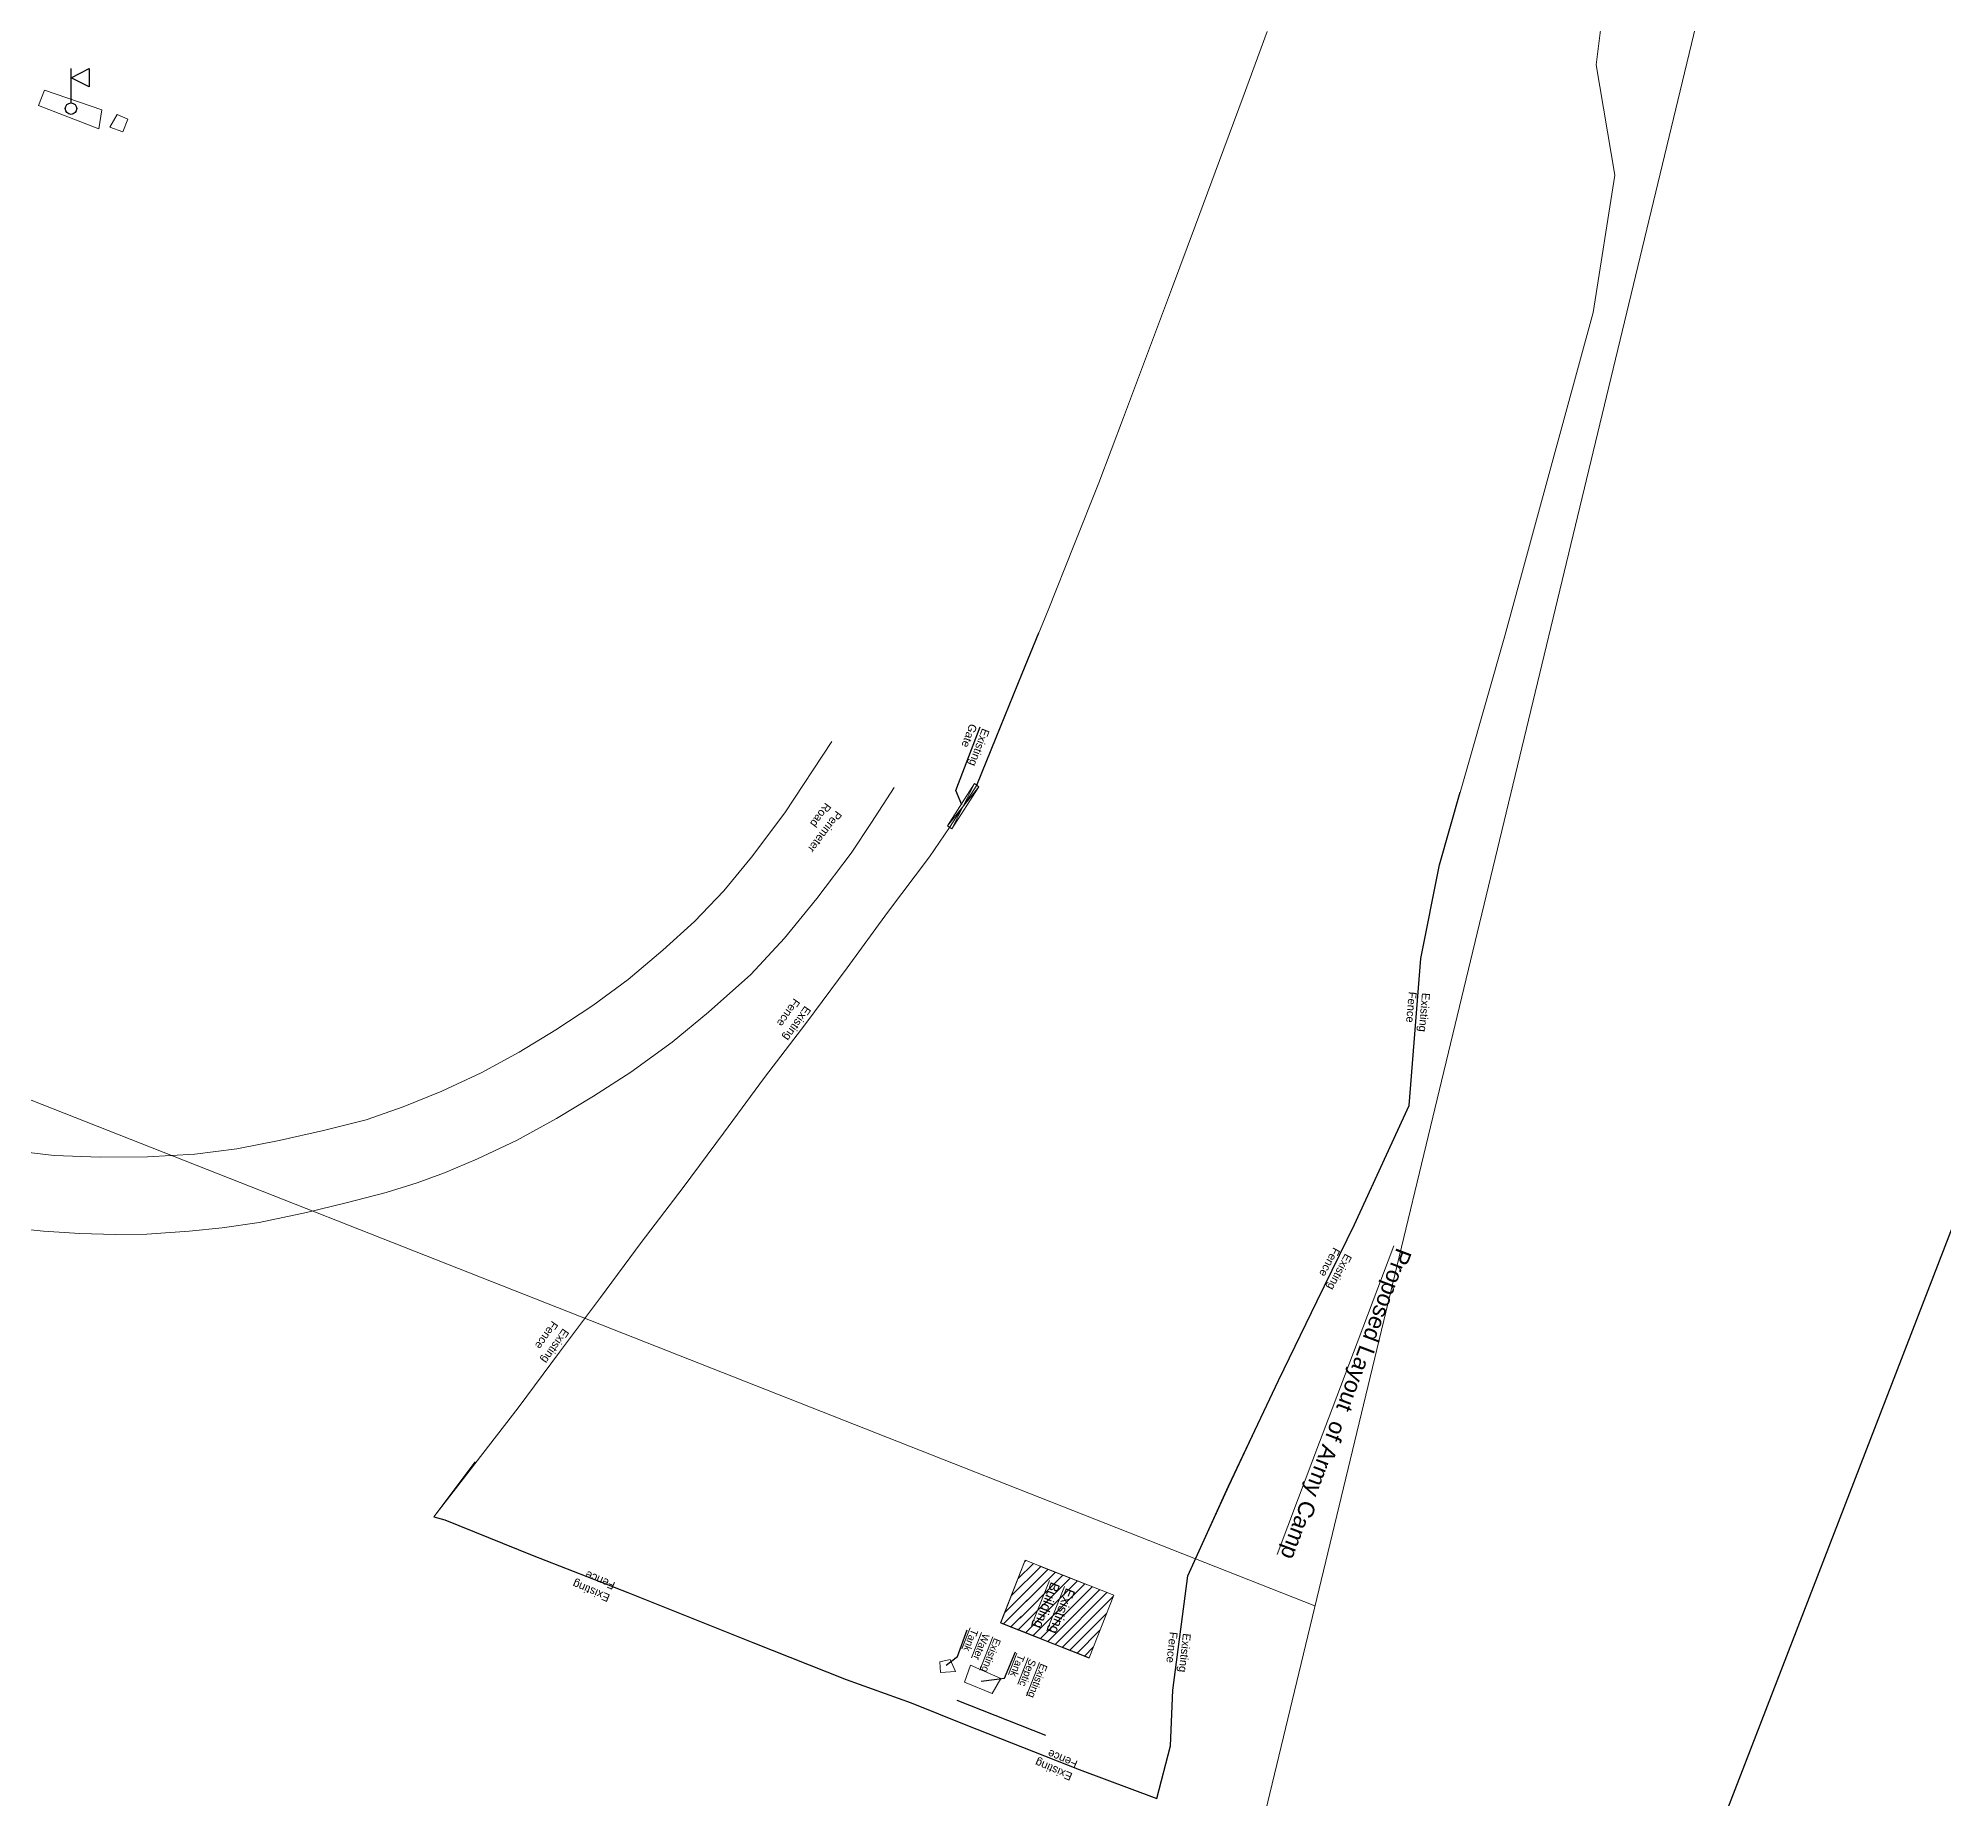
# Model space of a CAD drawing. Header units: metres. Extents: x 625987 to 635197, y 3048449 to 3066446.
# Drawn here: x 633526.2 to 633693, y 3062928.9 to 3063082.9 of the extents above; entities that cross this region are included whole.
import ezdxf

# ---------------------------------------------------------------- set-up
doc = ezdxf.new("R2010")
doc.units = ezdxf.units.M
for name, color, linetype in [('BUILDING', 10, 'Continuous'), ('Drain', 5, 'Continuous'), ('FENCE', 35, 'Continuous'), ('LIGHT', 5, 'Continuous'), ('PERIMETER_ROAD', 4, 'Continuous'), ('SLAB', 251, 'Continuous'), ('Triangle', 11, 'Continuous'), ('Truss', 221, 'Continuous')]:
    doc.layers.add(name, color=color, linetype=linetype)
doc.layers.add('C-CLER-AERO', color=253, linetype='Continuous', lineweight=5)
doc.layers.add('Gate', color=240, linetype='Continuous', lineweight=15)
doc.styles.add('1 100', font='arial.ttf', dxfattribs={"height": 0.2})
doc.styles.add('ADPI R', font='swiss.ttf')
doc.styles.get("Standard").update_dxf_attribs({"font": 'arial.ttf'})
doc.linetypes.add('OLS', pattern='A,4,-2,4,-2,["OLS",ADPI R,S=1.2,R=0,X=-1.7,Y=-0.5],-2,4,-2,4,-2', length=26)
doc.dimstyles.get("Standard").update_dxf_attribs({"dimtxt": 0.18, "dimasz": 0.18, "dimexe": 0.18, "dimexo": 0.0625, "dimgap": 0.09, "dimtad": 0, "dimtih": 1, "dimtoh": 1, "dimdec": 4, "dimzin": 0, "dimdsep": 46, "dimtxsty": 'Standard', "dimcen": 0.09, "dimadec": 0, "dimazin": 0, "dimtfac": 1, "dimtdec": 4, "dimtofl": 0, "dimtmove": 0, "dimatfit": 3, "dimfxl": 1, "dimtolj": 1, "dimtzin": 0, "dimarcsym": 0})
pattern_1 = [(45.000000025, (0.0002, 0.00044), (-0.44901280625, 0.44901280586), [])]

# ---------------------------------------------------------------- blocks, each defined once
blk = doc.blocks.new('gc019')
for p, q in [((0, 0.5), (0, 3.5)), ((0, 2.7), (1.6, 3.5)), ((1.6, 3.5), (1.6, 1.9)), ((1.6, 1.9), (0, 2.7))]:
    blk.add_line(p, q)
blk.add_circle((0, 0), 0.5)

msp = doc.modelspace()

# ---------------------------------------------------------------- linework, layer by layer
msp.add_line((633606.58, 3062937.51, -130.99), (633614.32, 3062934.44, -130.98))
at = {"layer": 'BUILDING', "color": 7, "lineweight": 18}
for p, q in [((633608.51, 3063017.41, 1309.75), (633605.75, 3063013.99, 1309.77)), ((633608.51, 3063017.41, 1309.75), (633605.75, 3063013.99, 1309.77)), ((633606.14, 3063013.71, 1309.77), (633608.12, 3063017.69, 1309.75)), ((633606.14, 3063013.71, 1309.77), (633608.12, 3063017.69, 1309.75)), ((633608.51, 3063017.41, 1309.75), (633608.12, 3063017.69, 1309.75)), ((633608.51, 3063017.41, 1309.75), (633608.12, 3063017.69, 1309.75)), ((633606.14, 3063013.71, 1309.77), (633605.75, 3063013.99, 1309.77)), ((633606.14, 3063013.71, 1309.77), (633605.75, 3063013.99, 1309.77))]:
    msp.add_line(p, q, dxfattribs=at)
for points in [[(633610.4, 3062944.27, 1309.48), (633618.14, 3062941.2, 1309.49), (633620.3, 3062946.67, 1309.54), (633612.56, 3062949.74, 1309.54)], [(633610.41, 3062944.27, 1309.48), (633618.15, 3062941.2, 1309.49), (633620.3, 3062946.67, 1309.54), (633612.56, 3062949.74, 1309.54)]]:
    msp.add_polyline3d(points, close=True, dxfattribs=at)
msp.add_polyline3d([(633606.46, 3062940, 1309.4), (633605.98, 3062941.06, 1309.47), (633605.08, 3062940.85, 1309.44), (633605.15, 3062939.91, 1309.44), (633606.46, 3062940, 1309.4)], dxfattribs=at)
msp.add_polyline3d([(633606.46, 3062940, 1309.4), (633605.98, 3062941.06, 1309.47), (633605.08, 3062940.85, 1309.44), (633605.15, 3062939.91, 1309.44), (633606.46, 3062940, 1309.4)], dxfattribs=at)
msp.add_polyline3d([(633606.46, 3062940, 1309.4), (633605.98, 3062941.06, 1309.47), (633605.08, 3062940.85, 1309.44), (633605.15, 3062939.91, 1309.44), (633606.46, 3062940, 1309.4)], dxfattribs=at)
at = {"layer": 'Drain', "color": 9}
msp.add_lwpolyline([(633808.81, 3063276.62), (633462.54, 3063410.5), (633273.21, 3062920.83), (633619.48, 3062786.94)], close=True, dxfattribs=at)
at = {"layer": 'FENCE', "color": 7, "lineweight": 18}
for points in [[(633560.81, 3062953.53, 1309.41), (633561.76, 3062953.27, 1309.47), (633569.41, 3062950.19, 1309.52), (633577.77, 3062946.91, 1309.53), (633588.73, 3062942.53, 1309.4), (633596.9, 3062939.3, 1309.32), (633602.59, 3062937.27, 1309.32), (633607.36, 3062935.33, 1309.58), (633617.28, 3062931.43, 1309.43), (633624.08, 3062928.89, 1309.21), (633625.27, 3062933.5, 1308.77), (633625.48, 3062938.36, 1309.21), (633626.79, 3062948.39, 1309.59), (633630.36, 3062956.22, 1309.58), (633634.72, 3062965.45, 1309.57), (633638.11, 3062972.42, 1309.57), (633641.36, 3062979.12, 1309.7), (633646.16, 3062989.51, 1309.86), (633647.18, 3063002.39, 1310), (633647.18, 3063002.39, 1310), (633648.81, 3063010.58, 1310.05), (633651.33, 3063019.35, 1310.14), (633654.54, 3063030.6, 1310.3), (633657.21, 3063040.43, 1310.18), (633662.25, 3063058.89, 1310.27), (633664.15, 3063070.91, 1310.32), (633662.52, 3063080.57, 1310.41), (633663.79, 3063090.85, 1309.8)], [(633608.32, 3063017.55, 1309.75), (633610, 3063021.71, 1309.6), (633612.28, 3063027.32, 1309.66), (633614.57, 3063032.86, 1309.67), (633616.81, 3063038.5, 1309.7), (633619.01, 3063043.98, 1309.54), (633621.16, 3063049.7, 1309.64), (633625.37, 3063060.9, 1309.64), (633627.46, 3063066.52, 1309.72), (633629.56, 3063072.19, 1309.85), (633631.63, 3063077.77, 1309.98), (633633.74, 3063083.48, 1310.13)], [(633564.42, 3062958.34, 1309.08), (633564.42, 3062958.34, 1309.08), (633560.81, 3062953.53, 1309.41), (633568.18, 3062963.08, 1308.91), (633571.79, 3062967.93, 1309.01), (633575.4, 3062972.72, 1308.96), (633578.95, 3062977.54, 1309.11), (633582.61, 3062982.35, 1309.14), (633586.16, 3062987.11, 1309.22), (633589.74, 3062991.96, 1309.35), (633593.36, 3062996.69, 1309.38), (633596.97, 3063001.56, 1309.47), (633600.49, 3063006.4, 1309.54), (633604.17, 3063011.27, 1309.72), (633605.94, 3063013.85, 1309.77)], [(633564.42, 3062958.34, 1309.08), (633564.42, 3062958.34, 1309.08), (633560.81, 3062953.53, 1309.41), (633568.18, 3062963.08, 1308.91), (633571.79, 3062967.93, 1309.01), (633575.4, 3062972.72, 1308.96), (633578.95, 3062977.54, 1309.11), (633582.61, 3062982.35, 1309.14), (633586.16, 3062987.11, 1309.22), (633589.74, 3062991.96, 1309.35), (633593.36, 3062996.69, 1309.38), (633596.97, 3063001.56, 1309.47), (633600.49, 3063006.4, 1309.54), (633604.17, 3063011.27, 1309.72), (633605.94, 3063013.85, 1309.77)], [(633564.42, 3062958.34, 1309.08), (633564.42, 3062958.34, 1309.08), (633560.81, 3062953.53, 1309.41), (633568.18, 3062963.08, 1308.91), (633571.79, 3062967.93, 1309.01), (633575.4, 3062972.72, 1308.96), (633578.95, 3062977.54, 1309.11), (633582.61, 3062982.35, 1309.14), (633586.16, 3062987.11, 1309.22), (633589.74, 3062991.96, 1309.35), (633593.36, 3062996.69, 1309.38), (633596.97, 3063001.56, 1309.47), (633600.49, 3063006.4, 1309.54), (633604.17, 3063011.27, 1309.72), (633605.94, 3063013.85, 1309.77)]]:
    msp.add_polyline3d(points, dxfattribs=at)
at = {"layer": 'FENCE', "color": 7}
for points in [[(633608.32, 3063017.55, 1309.75), (633610, 3063021.71, 1309.6), (633612.28, 3063027.32, 1309.66), (633613.74, 3063030.86, 1309.66)], [(633608.32, 3063017.55, 1309.75), (633610, 3063021.71, 1309.6), (633612.28, 3063027.32, 1309.66), (633613.74, 3063030.86, 1309.66)], [(633560.81, 3062953.53, 1309.41), (633561.76, 3062953.27, 1309.47), (633569.41, 3062950.19, 1309.52), (633577.77, 3062946.91, 1309.53), (633588.73, 3062942.53, 1309.4), (633596.9, 3062939.3, 1309.32), (633602.58, 3062937.28, 1309.32), (633607.36, 3062935.34, 1309.58), (633617.27, 3062931.43, 1309.43), (633624.08, 3062928.89, 1309.21), (633625.27, 3062933.5, 1308.77), (633625.48, 3062938.36, 1309.21), (633626.79, 3062948.39, 1309.59), (633630.35, 3062956.22, 1309.58), (633634.72, 3062965.45, 1309.57), (633638.11, 3062972.42, 1309.57), (633641.36, 3062979.12, 1309.7), (633646.16, 3062989.51, 1309.86), (633647.18, 3063002.39, 1310), (633647.18, 3063002.39, 1310), (633648.81, 3063010.58, 1310.05), (633650.63, 3063016.92, 1310.12)]]:
    msp.add_polyline3d(points, dxfattribs=at)
at = {"layer": 'Gate', "color": 7, "lineweight": 18}
for points in [[(633608.12, 3063017.69, 1309.75), (633605.75, 3063013.99, 1309.77)], [(633608.12, 3063017.69, 1309.75), (633605.75, 3063013.99, 1309.77)], [(633608.32, 3063017.55, 1309.75), (633605.94, 3063013.85, 1309.77)], [(633608.32, 3063017.55, 1309.75), (633605.94, 3063013.85, 1309.77)], [(633608.32, 3063017.55, 1309.75), (633605.94, 3063013.85, 1309.77)], [(633608.51, 3063017.41, 1309.75), (633606.14, 3063013.71, 1309.77)], [(633608.51, 3063017.41, 1309.75), (633606.14, 3063013.71, 1309.77)]]:
    msp.add_polyline3d(points, dxfattribs=at)
at = {"layer": 'LIGHT', "color": 7, "lineweight": 18}
for points in [[(633531.49, 3063074.96, 1310.44), (633526.21, 3063077, 1310.58), (633526.73, 3063078.34, 1310.58), (633531.76, 3063076.62, 1310.54)], [(633531.76, 3063076.62, 1310.54), (633531.49, 3063074.96, 1310.44)]]:
    msp.add_polyline3d(points, dxfattribs=at)
at = {"layer": 'PERIMETER_ROAD', "color": 7, "lineweight": 18}
for points in [[(633524.13, 3062985.56, 1309.16), (633527.59, 3062985.15, 1309.18), (633531.6, 3062985, 1309.19), (633535.73, 3062985.04, 1309.22), (633539.9, 3062985.25, 1309.22), (633543.57, 3062985.74, 1309.25), (633547.28, 3062986.47, 1309.28), (633551.15, 3062987.33, 1309.31), (633554.89, 3062988.27, 1309.36), (633558.13, 3062989.4, 1309.36), (633561.49, 3062990.78, 1309.39), (633564.95, 3062992.39, 1309.42), (633568.27, 3062994.2, 1309.41), (633571.49, 3062996.14, 1309.44), (633574.73, 3062998.26, 1309.45), (633577.81, 3063000.54, 1309.47), (633580.85, 3063003.1, 1309.5), (633583.62, 3063005.63, 1309.51), (633586.18, 3063008.29, 1309.55), (633588.61, 3063011.25, 1309.58), (633591.53, 3063015.12, 1309.61), (633595.63, 3063021.37, 1309.64)], [(633601.1, 3063017.34, 1309.6), (633599.11, 3063014.29, 1309.62), (633597.32, 3063011.61, 1309.61), (633594.32, 3063007.63, 1309.6), (633591.48, 3063004.17, 1309.58), (633588.55, 3063000.97, 1309.54), (633584.84, 3062997.7, 1309.51), (633581.66, 3062995.07, 1309.5), (633578.04, 3062992.44, 1309.46), (633574.77, 3062990.33, 1309.45), (633571.53, 3062988.37, 1309.45), (633568.03, 3062986.47, 1309.42), (633564.62, 3062984.87, 1309.41), (633561.73, 3062983.63, 1309.39), (633559.34, 3062982.75, 1309.36), (633556.64, 3062981.91, 1309.33), (633553.13, 3062981, 1309.31), (633549.66, 3062980.17, 1309.29), (633545.51, 3062979.3, 1309.26), (633542.29, 3062978.82, 1309.24), (633539.4, 3062978.52, 1309.23), (633535.69, 3062978.27, 1309.22), (633532.92, 3062978.25, 1309.2), (633529.82, 3062978.33, 1309.18), (633526.64, 3062978.53, 1309.17), (633522.96, 3062978.91, 1309.14)]]:
    msp.add_polyline3d(points, dxfattribs=at)
at = {"layer": 'SLAB', "color": 7, "lineweight": 18}
for points in [[(633533.1, 3063076.21, 1310.52), (633534.03, 3063075.8, 1310.51), (633533.59, 3063074.7, 1310.46), (633532.45, 3063075.11, 1310.52), (633533.1, 3063076.21, 1310.52)], [(633607.77, 3062940.57, 1309.4), (633607.24, 3062939.08, 1309.39), (633609.67, 3062938.09, 1309.43), (633610.43, 3062939.38, 1309.44), (633607.77, 3062940.57, 1309.4)], [(633607.77, 3062940.57, 1309.4), (633607.24, 3062939.08, 1309.39), (633609.66, 3062938.09, 1309.43), (633610.42, 3062939.38, 1309.44), (633607.77, 3062940.57, 1309.4)], [(633607.77, 3062940.57, 1309.4), (633607.24, 3062939.08, 1309.39), (633609.66, 3062938.09, 1309.43), (633610.42, 3062939.38, 1309.44), (633607.77, 3062940.57, 1309.4)]]:
    msp.add_polyline3d(points, dxfattribs=at)

# ---------------------------------------------------------------- block references
at = {"layer": 'Triangle', "color": 7, "lineweight": 18}
msp.add_blockref('gc019', (633529.05, 3063076.73, 1310.55), dxfattribs=at)

# ---------------------------------------------------------------- texts
at = {"layer": 'Truss', "color": 7, "lineweight": 18, "attachment_point": 1, "style": '1 100'}
for s, insert, char_height, rotation in [('{\\C7;Existing Gate}', (633609.46, 3063022.32, 1179.7), 0.7001, 249.3017), ('{\\C7;Existing Gate}', (633609.46, 3063022.32, 1179.7), 0.7001, 249.3017), ('Perimeter Road ', (633596.57, 3063014.95, -393358.29), 0.7001, 233.2883), ('Perimeter Road ', (633596.57, 3063014.95, -393358.29), 0.7001, 233.2883), ('{\\C7;Existing Fence}', (633593.86, 3062997.89, -1440.47), 0.7001, 235.1831), ('{\\C7;Existing Fence}', (633593.86, 3062997.89, -1440.47), 0.7001, 235.1831), ('{\\C7;Existing Fence}', (633647.98, 3062999.34, -4060.04), 0.7001, 265.0996), ('{\\C7;Existing Fence}', (633647.98, 3062999.34, -4060.04), 0.7001, 265.0996), ('{\\C7;Existing Fence}', (633641.18, 3062976.29, -1440.47), 0.7001, 241.7808), ('{\\C7;Existing Fence}', (633641.18, 3062976.29, -1440.47), 0.7001, 241.7808), ('{\\C7;Existing Fence}', (633572.69, 3062969.67, -1440.47), 0.7001, 235.1831), ('{\\C7;Existing Fence}', (633572.69, 3062969.67, -1440.47), 0.7001, 235.1831), ('{\\C7;Existing Fence}', (633576.01, 3062946.06, -1440.47), 0.7001, 157.1605), ('{\\C7;Existing Fence}', (633576.01, 3062946.06, -1440.47), 0.7001, 157.1605), ('{\\L\\C7;Existing Water\\PTank}', (633610.45, 3062942.75, 2304.8), 0.6413, 248.2677), ('{\\L\\C7;Existing Water\\PTank}', (633610.45, 3062942.75, 2304.8), 0.6413, 248.2677), ('{\\C7;Existing Fence}', (633627.06, 3062943.3, -1440.47), 0.7001, 263.6934), ('{\\C7;Existing Fence}', (633627.06, 3062943.3, -1440.47), 0.7001, 263.6934), ('{\\C7;Existing Fence}', (633616.48, 3062930.43, -1440.47), 0.7001, 157.1605), ('{\\C7;Existing Fence}', (633616.48, 3062930.43, -1440.47), 0.7001, 157.1605)]:
    msp.add_mtext_dynamic_manual_height_columns(s, width=3.1597, gutter_width=1, heights=[0], dxfattribs=dict(at, insert=insert, char_height=char_height, rotation=rotation))
at = {"layer": 'Truss', "color": 7, "lineweight": 18, "insert": (633646.41, 3062976.65, -394803.99), "char_height": 1.425, "attachment_point": 1, "rotation": 249.2945, "style": '1 100'}
msp.add_mtext_dynamic_manual_height_columns('{\\L\\C7;Proposed Layout  of Army Camp }', width=3.1597, gutter_width=1, heights=[0], dxfattribs=at).dxf.set("width", 43.0621)
msp.add_mtext_dynamic_manual_height_columns('{\\L\\C7;Proposed Layout  of Army Camp }', width=3.1597, gutter_width=1, heights=[0], dxfattribs=at).dxf.set("width", 43.0621)

# ---------------------------------------------------------------- leaders
at = {"layer": 'BUILDING', "color": 7, "lineweight": 18}
for points in [[(633607.02, 3063015.83, 394538), (633606.49, 3063017.08, 394538), (633608.6, 3063022.64, 394538)], [(633607.02, 3063015.83, 394538), (633606.49, 3063017.08, 394538), (633608.6, 3063022.64, 394538)], [(633605.64, 3062940.57), (633606.63, 3062941.32), (633607.47, 3062943.65)], [(633605.64, 3062940.57), (633606.63, 3062941.32), (633607.47, 3062943.65)]]:
    msp.add_leader(points, dimstyle='Standard', override={"dimgap": 0.09, "dimtad": 0}, dxfattribs=at)

# ---------------------------------------------------------------- next in the draw order: wipeouts: each hides what was drawn before it
at = {"color": 7, "lineweight": 18}
msp.add_wipeout([(633618.04, 3062947.56), (633615.75, 3062942.15), (633611.79, 3062943.72), (633613.8, 3062949.25)], dxfattribs=at).dxf.layer = 'BUILDING'

# ---------------------------------------------------------------- next in the draw order: hatches: boundary and pattern name
at = {"layer": 'BUILDING', "lineweight": 18}
h = msp.add_hatch(dxfattribs=at)
h.set_pattern_fill('ANSI31', scale=0.2, style=0)
h.set_pattern_definition(pattern_1)
h.paths.add_polyline_path([(633610.4, 3062944.27), (633618.14, 3062941.2), (633620.3, 3062946.67), (633612.56, 3062949.74)])

# ---------------------------------------------------------------- next in the draw order: linework, layer by layer
at = {"layer": 'BUILDING', "color": 7, "lineweight": 18}
msp.add_polyline3d([(633610.4, 3062944.27, 1309.48), (633618.14, 3062941.2, 1309.49), (633620.3, 3062946.67, 1309.54), (633612.56, 3062949.74, 1309.54)], close=True, dxfattribs=at)
at = {"layer": 'FENCE', "color": 7}
msp.add_polyline3d([(633560.81, 3062953.53, 1309.41), (633561.76, 3062953.27, 1309.47), (633569.41, 3062950.19, 1309.52), (633577.77, 3062946.91, 1309.53), (633588.73, 3062942.53, 1309.4), (633596.9, 3062939.3, 1309.32), (633602.58, 3062937.28, 1309.32), (633607.36, 3062935.34, 1309.58), (633617.27, 3062931.43, 1309.43), (633624.08, 3062928.89, 1309.21), (633625.27, 3062933.5, 1308.77), (633625.48, 3062938.36, 1309.21), (633626.79, 3062948.39, 1309.59), (633630.35, 3062956.22, 1309.58), (633634.72, 3062965.45, 1309.57), (633638.11, 3062972.42, 1309.57), (633641.36, 3062979.12, 1309.7), (633646.16, 3062989.51, 1309.86), (633647.18, 3063002.39, 1310), (633647.18, 3063002.39, 1310), (633648.81, 3063010.58, 1310.05), (633650.63, 3063016.92, 1310.12)], dxfattribs=at)

# ---------------------------------------------------------------- next in the draw order: texts
at = {"layer": 'Truss', "color": 7, "lineweight": 18, "attachment_point": 1, "rotation": 248.2677, "style": '1 100'}
for s, insert, char_height in [('{\\L\\C7;Existing Building}', (633616.95, 3062947.06, 3073.07), 0.855), ('{\\L\\C7;Existing\\PSeptic\\PTank}', (633614.53, 3062940.52, 2304.8), 0.6413)]:
    msp.add_mtext_dynamic_manual_height_columns(s, width=3.1597, gutter_width=1, heights=[0], dxfattribs=dict(at, insert=insert, char_height=char_height))

# ---------------------------------------------------------------- next in the draw order: leaders
at = {"layer": 'BUILDING', "color": 7, "lineweight": 18}
msp.add_leader([(633608.69, 3062939.17), (633610.74, 3062939.43), (633611.71, 3062941.73)], dimstyle='Standard', override={"dimgap": 0.09, "dimtad": 0}, dxfattribs=at)

# ---------------------------------------------------------------- next in the draw order: wipeouts: each hides what was drawn before it
at = {"color": 7, "lineweight": 18}
msp.add_wipeout([(633618.04, 3062947.56), (633615.75, 3062942.15), (633611.79, 3062943.72), (633613.8, 3062949.25)], dxfattribs=at).dxf.layer = 'BUILDING'

# ---------------------------------------------------------------- next in the draw order: hatches: boundary and pattern name
at = {"layer": 'BUILDING', "lineweight": 18}
h = msp.add_hatch(dxfattribs=at)
h.set_pattern_fill('ANSI31', scale=0.2, style=0)
h.set_pattern_definition(pattern_1)
h.paths.add_polyline_path([(633610.4, 3062944.27), (633618.14, 3062941.2), (633620.3, 3062946.67), (633612.56, 3062949.74)])

# ---------------------------------------------------------------- next in the draw order: linework, layer by layer
msp.add_line((633610.41, 3062944.27, 1309.48), (633618.15, 3062941.2, 1309.49))
at = {"layer": 'BUILDING', "color": 7, "lineweight": 18}
msp.add_polyline3d([(633610.4, 3062944.27, 1309.48), (633618.14, 3062941.2, 1309.49), (633620.3, 3062946.67, 1309.54), (633612.56, 3062949.74, 1309.54)], close=True, dxfattribs=at)
at = {"layer": 'C-CLER-AERO', "linetype": 'OLS', "ltscale": 7.5}
for p, q in [((633692.48, 3063172.05), (630142, 3048448.79)), ((633692.48, 3063172.05), (630142, 3048448.79)), ((633692.48, 3063172.05), (630142, 3048448.79)), ((633637.9, 3062945.74, 4097.43), (633317.52, 3063071.95, 4097.43)), ((633637.9, 3062945.74, 4097.43), (633317.52, 3063071.95, 4097.43))]:
    msp.add_line(p, q, dxfattribs=at)

# ---------------------------------------------------------------- next in the draw order: texts
at = {"layer": 'Truss', "color": 7, "lineweight": 18, "attachment_point": 1, "rotation": 248.2677, "style": '1 100'}
for s, insert, char_height in [('{\\L\\C7;Existing Building}', (633616.95, 3062947.06, 3073.07), 0.855), ('{\\L\\C7;Existing\\PSeptic\\PTank}', (633614.53, 3062940.52, 2304.8), 0.6413)]:
    msp.add_mtext_dynamic_manual_height_columns(s, width=3.1597, gutter_width=1, heights=[0], dxfattribs=dict(at, insert=insert, char_height=char_height))

# ---------------------------------------------------------------- next in the draw order: leaders
at = {"layer": 'BUILDING', "color": 7, "lineweight": 18}
msp.add_leader([(633608.69, 3062939.17), (633610.74, 3062939.43), (633611.71, 3062941.73)], dimstyle='Standard', override={"dimgap": 0.09, "dimtad": 0}, dxfattribs=at)

doc.saveas('drawing.dxf')
